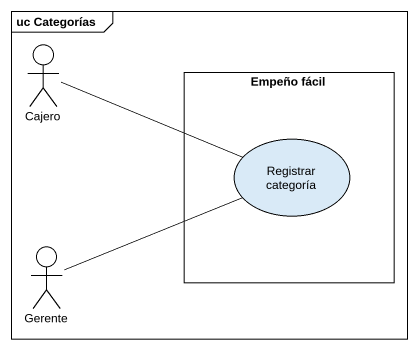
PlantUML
@startuml
mainframe uc Categorías
actor Cajero
rectangle "Empeño fácil" as Empeño_fácil {
  usecase "Registrar categoría" as Registrar_categoría
}
actor Gerente
Cajero -right- Registrar_categoría
Gerente -right- Registrar_categoría
@enduml
